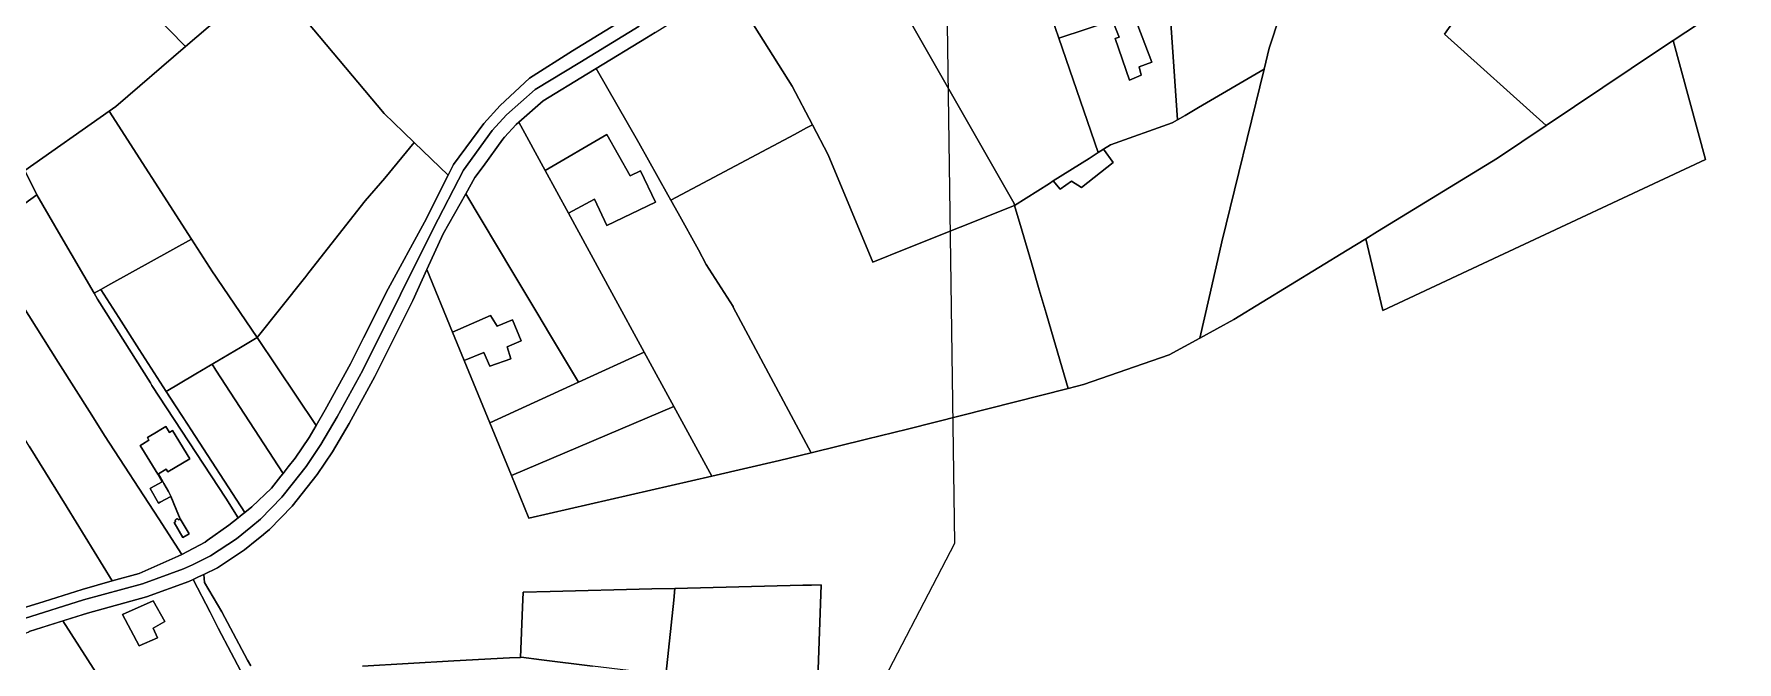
# Model space of a CAD drawing. Header units: metres. Extents: x 3 to 1027712, y 40 to 4430649.
# Drawn here: x 511066 to 511811, y 4411463 to 4411737 of the extents above; entities that cross this region are included whole.
import ezdxf

# ---------------------------------------------------------------- set-up
doc = ezdxf.new("R2010")
doc.units = ezdxf.units.M
doc.header["$MEASUREMENT"] = 0
doc.layers.add('A.ES.SDGC.CP.07003.cadastralparcel — CadastralParcel', color=1, linetype='Continuous')
doc.layers.add('Zonas_Interes_Minero_5_km', color=7, linetype='Continuous', lineweight=9, true_color=0xc0fac1)

msp = doc.modelspace()

# ---------------------------------------------------------------- linework, layer by layer
at = {"layer": 'A.ES.SDGC.CP.07003.cadastralparcel — CadastralParcel', "color": 7, "linetype": 'Continuous', "flags": 128}
for points in [[(511033.9, 4411832.08), (511007.2, 4411859.33), (511018.23, 4411867.07), (511059.22, 4411835.05), (511062.44, 4411832.53), (511094.8, 4411807.94), (511137.36, 4411774.92), (511161.99, 4411757.05), (511132.35, 4411731.55), (511080.86, 4411784.13), (511072.43, 4411792.74), (511065.75, 4411799.56), (511033.9, 4411832.08)], [(511040.03, 4411711.09), (511025.89, 4411732.83), (511031.13, 4411737.27), (511040.17, 4411744.94), (511036.75, 4411749.78), (511080.86, 4411784.13), (511132.35, 4411731.55), (511101.78, 4411705.27), (511098.96, 4411703.29), (511061.98, 4411677.32), (511050.66, 4411694.73), (511040.03, 4411711.09)], [(511566.06, 4411699.5), (511561.43, 4411767.42), (511562.32, 4411767.96), (511569.66, 4411772.19), (511579.44, 4411777.57), (511587.34, 4411780.88), (511593.86, 4411783.32), (511601.2, 4411785.27), (511610.33, 4411786.41), (511620.6, 4411787.39), (511624.83, 4411787.53), (511606.25, 4411730.79), (511604, 4411721.64), (511575.27, 4411704.88), (511569.4, 4411701.45), (511566.06, 4411699.5)], [(511575.86, 4411604.16), (511579.9, 4411621.82), (511585.15, 4411644.85), (511585.49, 4411646.23), (511604, 4411721.64), (511606.25, 4411730.79), (511624.83, 4411787.53), (511630.71, 4411787.72), (511635.77, 4411787.72), (511644.41, 4411786.09), (511656.96, 4411783.48), (511680.03, 4411778.73), (511709.37, 4411774.71), (511682.81, 4411736.93), (511727.35, 4411697.08), (511706.02, 4411682.8), (511653.57, 4411650.69), (511648.49, 4411647.58), (511640.32, 4411642.58), (511590.79, 4411612.26), (511575.86, 4411604.16)], [(511397.65, 4411714.22), (511370.45, 4411757.29), (511383.18, 4411763.83), (511403.14, 4411770.19), (511418.47, 4411775.1), (511428.24, 4411779.3), (511494.61, 4411662.95), (511494.84, 4411662.15), (511471.03, 4411652.61), (511447.3, 4411643.1), (511432.87, 4411637.32), (511413.3, 4411684.24), (511406.46, 4411697.35), (511397.65, 4411714.22)], [(511727.35, 4411697.08), (511682.81, 4411736.93), (511709.37, 4411774.71), (511709.7, 4411774.66), (511729.92, 4411771.4), (511739.81, 4411769.08), (511762.86, 4411763.29), (511774.21, 4411760.44), (511804.38, 4411752.79), (511810.74, 4411752.62), (511809.7, 4411751.94), (511782.82, 4411734.17), (511772.56, 4411727.38), (511764.49, 4411721.97), (511727.35, 4411697.08)], [(511134.92, 4411647.43), (511098.96, 4411703.29), (511101.78, 4411705.27), (511132.35, 4411731.55), (511161.99, 4411757.05), (511167.4, 4411761.7), (511168.46, 4411762.77), (511219.13, 4411702.24), (511227.65, 4411694.05), (511232.28, 4411689.61), (511219.4, 4411674.09), (511210.92, 4411664.16), (511186.28, 4411632.78), (511184.53, 4411630.54), (511184.31, 4411630.26), (511163.57, 4411604.34), (511146.28, 4411629.95), (511145.46, 4411631.17), (511144.13, 4411633.13), (511134.92, 4411647.43)], [(511330.49, 4411689.52), (511311.86, 4411721.89), (511333.82, 4411735.31), (511337.7, 4411737.72), (511362.93, 4411753.42), (511363.4, 4411753.66), (511367.09, 4411755.56), (511370.45, 4411757.29), (511397.65, 4411714.22), (511406.46, 4411697.35), (511403.84, 4411695.96), (511398.59, 4411693.16), (511344.54, 4411664.34), (511343.23, 4411666.69), (511330.49, 4411689.52)], [(511514.17, 4411735.16), (511509.34, 4411749.23), (511542.65, 4411756.92), (511554.8, 4411724.67), (511549.29, 4411722.59), (511550.24, 4411718.99), (511545.12, 4411716.9), (511538.85, 4411735.11), (511540.56, 4411735.67), (511537.71, 4411742.88), (511514.17, 4411735.16)], [(511655.85, 4411616.18), (511648.49, 4411647.58), (511653.57, 4411650.69), (511706.02, 4411682.8), (511727.35, 4411697.08), (511764.49, 4411721.97), (511772.56, 4411727.38), (511782.82, 4411734.17), (511797.02, 4411682.11), (511699.77, 4411636.69), (511655.85, 4411616.18)], [(511289.64, 4411677.35), (511278.09, 4411698.54), (511288.69, 4411707.84), (511307.78, 4411719.41), (511311.86, 4411721.89), (511330.49, 4411689.52), (511343.23, 4411666.69), (511344.54, 4411664.34), (511347.68, 4411658.72), (511356.58, 4411642.77), (511359.95, 4411636.34), (511371.73, 4411617.91), (511371.85, 4411617.73), (511405.85, 4411554.04), (511391.98, 4411550.63), (511362.42, 4411543.85), (511345.85, 4411574.25), (511332.88, 4411598.03), (511318.78, 4411623.9), (511299.77, 4411658.76), (511311.14, 4411664.88), (511316.52, 4411653.33), (511337.76, 4411663.54), (511331.31, 4411677.24), (511326.74, 4411675.09), (511316.52, 4411693.1), (511289.64, 4411677.35)], [(511498.15, 4411650.88), (511494.84, 4411662.15), (511510.08, 4411671.76), (511511.75, 4411672.81), (511514.74, 4411669.16), (511519.79, 4411672.72), (511524.09, 4411669.9), (511537.89, 4411680.88), (511533.7, 4411686.64), (511536.78, 4411688.59), (511563.73, 4411698.14), (511566.06, 4411699.5), (511569.4, 4411701.45), (511575.27, 4411704.88), (511604, 4411721.64), (511585.49, 4411646.23), (511585.15, 4411644.85), (511579.9, 4411621.82), (511575.86, 4411604.16), (511562.39, 4411596.85), (511525.06, 4411583.88), (511518.3, 4411582.17), (511509.98, 4411610.53), (511508.65, 4411615.07), (511505.65, 4411625.3), (511502.21, 4411637.03), (511498.15, 4411650.88)], [(511067.26, 4411666.78), (511061.98, 4411677.32), (511098.96, 4411703.29), (511134.92, 4411647.43), (511099.65, 4411627.8), (511095.23, 4411625.34), (511093.65, 4411624.46), (511092.32, 4411623.72), (511077.77, 4411648.72), (511067.26, 4411666.78)], [(510947.43, 4411623), (511003.56, 4411661.21), (511050.66, 4411694.73), (511061.98, 4411677.32), (511067.26, 4411666.78), (511041.85, 4411648.48), (511035.62, 4411644), (511036.71, 4411639.7), (511019.93, 4411628.01), (510969.87, 4411593.11), (510967.01, 4411591.06), (510954.95, 4411606.5), (510944.15, 4411620.86), (510947.43, 4411623)], [(511275.42, 4411632.86), (511254.88, 4411667.22), (511258.89, 4411674.31), (511262.4, 4411679.16), (511271.04, 4411691.08), (511271.82, 4411691.93), (511276.83, 4411697.44), (511278.09, 4411698.54), (511289.64, 4411677.35), (511299.77, 4411658.76), (511318.78, 4411623.9), (511332.88, 4411598.03), (511304.12, 4411584.85), (511291.5, 4411605.96), (511286.34, 4411614.59), (511275.42, 4411632.86)], [(511347.68, 4411658.72), (511344.54, 4411664.34), (511398.59, 4411693.16), (511403.84, 4411695.96), (511406.46, 4411697.35), (511413.3, 4411684.24), (511432.87, 4411637.32), (511447.3, 4411643.1), (511471.03, 4411652.61), (511494.84, 4411662.15), (511498.15, 4411650.88), (511502.21, 4411637.03), (511505.65, 4411625.3), (511508.65, 4411615.07), (511509.98, 4411610.53), (511518.3, 4411582.17), (511447.97, 4411564.42), (511430.06, 4411560.01), (511405.85, 4411554.04), (511371.85, 4411617.73), (511371.73, 4411617.91), (511359.95, 4411636.34), (511356.58, 4411642.77), (511347.68, 4411658.72)], [(511189.46, 4411566.01), (511163.57, 4411604.34), (511184.31, 4411630.26), (511184.53, 4411630.54), (511186.28, 4411632.78), (511210.92, 4411664.16), (511219.4, 4411674.09), (511232.28, 4411689.61), (511247.13, 4411675.34), (511236.77, 4411654.83), (511220.87, 4411625.72), (511210.11, 4411604.21), (511204.47, 4411592.93), (511193.37, 4411572.74), (511189.46, 4411566.01)], [(511299.77, 4411658.76), (511289.64, 4411677.35), (511316.52, 4411693.1), (511326.74, 4411675.09), (511331.31, 4411677.24), (511337.76, 4411663.54), (511316.52, 4411653.33), (511311.14, 4411664.88), (511299.77, 4411658.76)], [(511514.74, 4411669.16), (511511.75, 4411672.81), (511527.41, 4411682.68), (511531.36, 4411685.17), (511533.7, 4411686.64), (511537.89, 4411680.88), (511524.09, 4411669.9), (511519.79, 4411672.72), (511514.74, 4411669.16)], [(511076.65, 4411593.6), (511041.85, 4411648.48), (511067.26, 4411666.78), (511077.77, 4411648.72), (511092.32, 4411623.72), (511093.8, 4411621.19), (511116.92, 4411584.56), (511117.61, 4411583.46), (511149.92, 4411534.18), (511155.37, 4411525.67), (511151.3, 4411522.42), (511141.82, 4411515.68), (511140.86, 4411515), (511130.73, 4411509.65), (511120.65, 4411525.15), (511096.93, 4411561.63), (511091.36, 4411570.41), (511076.65, 4411593.6)], [(511249.11, 4411606.74), (511237.88, 4411634.11), (511245.01, 4411649.74), (511254.88, 4411667.22), (511275.42, 4411632.86), (511286.34, 4411614.59), (511291.5, 4411605.96), (511304.12, 4411584.85), (511265.37, 4411567.1), (511254.16, 4411594.42), (511262.72, 4411597.85), (511265.41, 4411591.93), (511274.55, 4411595.16), (511272.94, 4411600.26), (511279.12, 4411602.95), (511275.36, 4411612.09), (511268.63, 4411609.4), (511265.67, 4411613.97), (511249.11, 4411606.74)], [(511055.14, 4411571.16), (511019.93, 4411628.01), (511036.71, 4411639.7), (511035.62, 4411644), (511041.85, 4411648.48), (511076.65, 4411593.6), (511091.36, 4411570.41), (511096.93, 4411561.63), (511120.65, 4411525.15), (511130.73, 4411509.65), (511129.13, 4411508.81), (511111.97, 4411501.36), (511100.27, 4411498.06), (511080.5, 4411530.1), (511080.07, 4411530.8), (511063.99, 4411556.87), (511063.04, 4411558.4), (511055.14, 4411571.16)], [(511103.07, 4411613.12), (511095.23, 4411625.34), (511099.65, 4411627.8), (511134.92, 4411647.43), (511144.13, 4411633.13), (511145.46, 4411631.17), (511146.28, 4411629.95), (511163.57, 4411604.34), (511156.29, 4411600.01), (511136.12, 4411588.03), (511123.91, 4411580.77), (511112.04, 4411599.14), (511103.07, 4411613.12)], [(511093.8, 4411621.19), (511092.32, 4411623.72), (511093.65, 4411624.46), (511095.23, 4411625.34), (511103.07, 4411613.12), (511112.04, 4411599.14), (511123.91, 4411580.77), (511134.77, 4411564), (511158.28, 4411528), (511157.12, 4411527.07), (511155.37, 4411525.67), (511149.92, 4411534.18), (511117.61, 4411583.46), (511116.92, 4411584.56), (511093.8, 4411621.19)], [(511254.16, 4411594.42), (511249.11, 4411606.74), (511265.67, 4411613.97), (511268.63, 4411609.4), (511275.36, 4411612.09), (511279.12, 4411602.95), (511272.94, 4411600.26), (511274.55, 4411595.16), (511265.41, 4411591.93), (511262.72, 4411597.85), (511254.16, 4411594.42)], [(511145.62, 4411590.19), (511143.99, 4411592.7), (511156.29, 4411600.01), (511163.57, 4411604.34), (511189.46, 4411566.01), (511186.42, 4411560.78), (511180.24, 4411551.67), (511177.24, 4411547.88), (511175.38, 4411545.52), (511175, 4411545.04), (511145.62, 4411590.19)], [(511274.82, 4411544.05), (511265.37, 4411567.1), (511304.12, 4411584.85), (511332.88, 4411598.03), (511345.85, 4411574.25), (511274.82, 4411544.05)], [(511174.01, 4411543.79), (511169.91, 4411538.62), (511161.36, 4411530.46), (511158.28, 4411528), (511134.77, 4411564), (511133.69, 4411565.67), (511125.22, 4411578.76), (511123.91, 4411580.77), (511136.12, 4411588.03), (511143.99, 4411592.7), (511145.62, 4411590.19), (511175, 4411545.04), (511174.01, 4411543.79)], [(511282.44, 4411525.5), (511274.82, 4411544.05), (511345.85, 4411574.25), (511362.42, 4411543.85), (511282.44, 4411525.5)], [(511128.25, 4411529.34), (511129.99, 4411525.13), (511133.85, 4411518.64), (511131.14, 4411517.03), (511127.28, 4411523.52), (511127.94, 4411523.91), (511127.87, 4411524.05), (511127.83, 4411524.18), (511127.82, 4411524.33), (511127.83, 4411524.47), (511127.87, 4411524.61), (511127.93, 4411524.73), (511128.01, 4411524.85), (511128.11, 4411524.95), (511128.22, 4411525.03), (511128.35, 4411525.09), (511128.49, 4411525.13), (511128.63, 4411525.14), (511128.77, 4411525.13), (511128.91, 4411525.09), (511129.04, 4411525.03), (511129.16, 4411524.95), (511129.26, 4411524.85), (511129.33, 4411524.74), (511129.9, 4411525.08), (511128.16, 4411529.29), (511125.81, 4411534.98), (511121.25, 4411532.47), (511120.5, 4411532.06), (511120.43, 4411532.02), (511116.88, 4411538.48), (511116.95, 4411538.52), (511122.14, 4411541.38), (511120.19, 4411544.64), (511114.39, 4411554.21), (511112.51, 4411557.21), (511112.7, 4411557.33), (511113.42, 4411557.77), (511116.32, 4411559.52), (511115.64, 4411560.65), (511120.38, 4411563.49), (511120.75, 4411563.71), (511123.68, 4411565.49), (511125.24, 4411562.92), (511126.65, 4411563.78), (511134.12, 4411551.45), (511124.62, 4411545.7), (511123.9, 4411546.89), (511120.52, 4411544.84), (511122.35, 4411541.5), (511122.83, 4411540.62), (511124.79, 4411537.06), (511125.9, 4411535.03), (511128.25, 4411529.34)], [(511128.25, 4411529.34), (511125.9, 4411535.03), (511124.79, 4411537.06), (511122.83, 4411540.62), (511122.35, 4411541.5), (511120.52, 4411544.84), (511123.9, 4411546.89), (511124.62, 4411545.7), (511134.12, 4411551.45), (511126.65, 4411563.78), (511125.24, 4411562.92), (511123.68, 4411565.49), (511120.75, 4411563.71), (511120.38, 4411563.49), (511115.64, 4411560.65), (511116.32, 4411559.52), (511113.42, 4411557.77), (511112.7, 4411557.33), (511112.51, 4411557.21), (511114.39, 4411554.21), (511120.19, 4411544.64), (511122.14, 4411541.38), (511116.95, 4411538.52), (511116.88, 4411538.48), (511120.43, 4411532.02), (511120.5, 4411532.06), (511121.25, 4411532.47), (511125.81, 4411534.98), (511128.16, 4411529.29), (511129.9, 4411525.08), (511129.33, 4411524.74), (511129.26, 4411524.85), (511129.16, 4411524.95), (511129.04, 4411525.03), (511128.91, 4411525.09), (511128.77, 4411525.13), (511128.63, 4411525.14), (511128.49, 4411525.13), (511128.35, 4411525.09), (511128.22, 4411525.03), (511128.11, 4411524.95), (511128.01, 4411524.85), (511127.93, 4411524.73), (511127.87, 4411524.61), (511127.83, 4411524.47), (511127.82, 4411524.33), (511127.83, 4411524.18), (511127.87, 4411524.05), (511127.94, 4411523.91), (511127.28, 4411523.52), (511131.14, 4411517.03), (511133.85, 4411518.64), (511129.99, 4411525.13), (511128.25, 4411529.34)], [(511182.28, 4411319.1), (511078.71, 4411480.61), (511089.4, 4411484.01), (511115.29, 4411491.09), (511133.8, 4411497.74), (511135.71, 4411498.67), (511143.02, 4411484.35), (511146.53, 4411477.46), (511152.32, 4411466.6), (511159.18, 4411453.72), (511167.9, 4411454.43), (511172.1, 4411448.51), (511181.62, 4411435.09), (511189.34, 4411424.2), (511207.27, 4411398.76), (511216.07, 4411386.26), (511238.54, 4411352.58), (511240.77, 4411348.31), (511241.22, 4411347.45), (511198.16, 4411327.35), (511188.15, 4411322.15), (511182.28, 4411319.1)], [(511278.78, 4411464.67), (511279.65, 4411486.52), (511279.92, 4411493.15), (511291.77, 4411493.44), (511336.26, 4411494.53), (511346.31, 4411494.78), (511345.77, 4411489.65), (511342.32, 4411456.95), (511341.8, 4411457), (511310.24, 4411460.76), (511288, 4411463.59), (511279.06, 4411464.68), (511278.78, 4411464.67)], [(511374.29, 4411453.73), (511342.32, 4411456.95), (511345.77, 4411489.65), (511346.31, 4411494.78), (511402.19, 4411496.15), (511406.09, 4411496.24), (511410.29, 4411496.35), (511408.58, 4411447.17), (511375.59, 4411450.25), (511373.53, 4411450.48), (511373.88, 4411451.98), (511374.29, 4411453.73)], [(511118.16, 4411477.41), (511120, 4411473.2), (511112.02, 4411469.65), (511104.68, 4411483.44), (511118.16, 4411489.37), (511123.23, 4411480.32), (511118.16, 4411477.41)], [(511118.16, 4411477.41), (511123.23, 4411480.32), (511118.16, 4411489.37), (511104.68, 4411483.44), (511112.02, 4411469.65), (511120, 4411473.2), (511118.16, 4411477.41)], [(511182.28, 4411319.1), (511160.19, 4411307.61), (511145.72, 4411300.58), (511132.3, 4411294.06), (511127.86, 4411291.46), (511114.24, 4411313.58), (511094.42, 4411347.19), (511079.97, 4411371.7), (511071.99, 4411384.52), (511026.15, 4411458.17), (511031.54, 4411460.89), (511050.92, 4411470.72), (511053.26, 4411471.65), (511058.71, 4411473.83), (511063.43, 4411475.72), (511063.94, 4411475.92), (511078.71, 4411480.61), (511182.28, 4411319.1)]]:
    msp.add_lwpolyline(points, close=True, dxfattribs=at)
for points in [[(511509.34, 4411749.23), (511514.17, 4411735.16), (511531.36, 4411685.17), (511527.41, 4411682.68), (511511.75, 4411672.81), (511510.08, 4411671.76), (511494.84, 4411662.15), (511494.61, 4411662.95), (511494.61, 4411662.95), (511428.24, 4411779.3)], [(511327.52, 4411745.52), (511301.55, 4411729.66), (511282.74, 4411717.68), (511269.87, 4411705.8), (511262.7, 4411697.88), (511249.49, 4411680.04), (511247.13, 4411675.34), (511232.28, 4411689.61), (511227.65, 4411694.05), (511219.13, 4411702.24), (511219.13, 4411702.24), (511168.46, 4411762.77)], [(511561.43, 4411767.42), (511566.06, 4411699.5), (511563.73, 4411698.14), (511536.78, 4411688.59), (511533.7, 4411686.64), (511531.36, 4411685.17), (511514.17, 4411735.16), (511537.71, 4411742.88), (511540.56, 4411735.67), (511538.85, 4411735.11), (511545.12, 4411716.9), (511550.24, 4411718.99), (511549.29, 4411722.59), (511554.8, 4411724.67), (511542.65, 4411756.92)], [(511062.42, 4411486.53), (511070.43, 4411489.07), (511087.07, 4411494.33), (511100.27, 4411498.06), (511111.97, 4411501.36), (511129.13, 4411508.81), (511130.73, 4411509.65), (511140.86, 4411515), (511141.82, 4411515.68), (511151.3, 4411522.42), (511155.37, 4411525.67), (511157.12, 4411527.07), (511158.28, 4411528), (511161.36, 4411530.46), (511169.91, 4411538.62), (511174.01, 4411543.79), (511175.38, 4411545.52), (511177.24, 4411547.88), (511180.24, 4411551.67), (511186.42, 4411560.78), (511189.46, 4411566.01), (511193.37, 4411572.74), (511204.47, 4411592.93), (511210.11, 4411604.21), (511220.87, 4411625.72), (511236.77, 4411654.83), (511247.13, 4411675.34), (511249.49, 4411680.04), (511262.7, 4411697.88), (511269.87, 4411705.8), (511282.74, 4411717.68), (511301.55, 4411729.66), (511327.52, 4411745.52)], [(511160.89, 4411460.98), (511159.36, 4411463.37), (511148.24, 4411484.51), (511140.61, 4411497.36), (511140.61, 4411497.36), (511140.27, 4411500.89), (511146.24, 4411503.81), (511158.11, 4411511.61), (511163.42, 4411515.95), (511165.55, 4411517.68), (511167.48, 4411519.25), (511169.1, 4411520.57), (511178.94, 4411530.69), (511189.93, 4411544.57), (511196.58, 4411554.4), (511203.82, 4411566.83), (511215.1, 4411587.35), (511231.7, 4411620.54), (511237.88, 4411634.11), (511249.11, 4411606.74), (511254.16, 4411594.42), (511265.37, 4411567.1), (511274.82, 4411544.05), (511282.44, 4411525.5), (511362.42, 4411543.85), (511391.98, 4411550.63), (511405.85, 4411554.04), (511430.06, 4411560.01), (511447.97, 4411564.42), (511518.3, 4411582.17), (511525.06, 4411583.88), (511562.39, 4411596.85), (511575.86, 4411604.16), (511590.79, 4411612.26), (511640.32, 4411642.58), (511648.49, 4411647.58), (511655.85, 4411616.18), (511699.77, 4411636.69), (511797.02, 4411682.11), (511782.82, 4411734.17), (511809.7, 4411751.94)], [(511330.67, 4411740.41), (511304.67, 4411724.53), (511285.13, 4411712.7), (511272.62, 4411701.73), (511266.38, 4411694.87), (511253.84, 4411677.56), (511240.54, 4411651.94), (511226.28, 4411623.13), (511209.78, 4411590.14), (511198.59, 4411569.78), (511191.5, 4411557.59), (511185.09, 4411548.12), (511178.88, 4411540.28), (511174.42, 4411534.66), (511165.04, 4411525.01), (511160.84, 4411521.58), (511154.55, 4411516.46), (511143.27, 4411509.03), (511135.3, 4411505.14), (511131.47, 4411503.27), (511113.48, 4411496.82), (511087.7, 4411489.77), (511061.92, 4411481.57)], [(511061.92, 4411481.57), (511087.7, 4411489.77), (511113.48, 4411496.82), (511131.47, 4411503.27), (511135.3, 4411505.14), (511143.27, 4411509.03), (511154.55, 4411516.46), (511160.84, 4411521.58), (511165.04, 4411525.01), (511174.42, 4411534.66), (511178.88, 4411540.28), (511185.09, 4411548.12), (511191.5, 4411557.59), (511198.59, 4411569.78), (511209.78, 4411590.14), (511226.28, 4411623.13), (511240.54, 4411651.94), (511253.84, 4411677.56), (511266.38, 4411694.87), (511272.62, 4411701.73), (511285.13, 4411712.7), (511304.67, 4411724.53), (511330.67, 4411740.41)], [(511337.7, 4411737.72), (511333.82, 4411735.31), (511311.86, 4411721.89), (511307.78, 4411719.41), (511288.69, 4411707.84), (511278.09, 4411698.54), (511276.83, 4411697.44), (511271.82, 4411691.93), (511271.04, 4411691.08), (511262.4, 4411679.16), (511258.89, 4411674.31), (511254.88, 4411667.22), (511245.01, 4411649.74), (511237.88, 4411634.11), (511231.7, 4411620.54), (511215.1, 4411587.35), (511203.82, 4411566.83), (511196.58, 4411554.4), (511189.93, 4411544.57), (511178.94, 4411530.69), (511169.1, 4411520.57), (511167.48, 4411519.25), (511165.55, 4411517.68), (511163.42, 4411515.95), (511158.11, 4411511.61), (511146.24, 4411503.81), (511140.27, 4411500.89), (511138, 4411499.79), (511135.71, 4411498.67), (511133.8, 4411497.74), (511115.29, 4411491.09), (511089.4, 4411484.01), (511063.94, 4411475.92)], [(511063.99, 4411556.87), (511080.07, 4411530.8), (511080.5, 4411530.1), (511100.27, 4411498.06), (511087.07, 4411494.33), (511070.43, 4411489.07), (511062.42, 4411486.53)], [(511159.18, 4411453.72), (511152.32, 4411466.6), (511146.53, 4411477.46), (511143.02, 4411484.35), (511143.02, 4411484.35), (511135.71, 4411498.67), (511138, 4411499.79), (511140.27, 4411500.89), (511140.61, 4411497.36), (511148.24, 4411484.51), (511159.36, 4411463.37), (511160.89, 4411460.98)], [(511408.58, 4411447.17), (511410.29, 4411496.35), (511406.09, 4411496.24), (511402.19, 4411496.15), (511346.31, 4411494.78), (511336.26, 4411494.53), (511291.77, 4411493.44), (511279.92, 4411493.15), (511279.65, 4411486.52), (511278.78, 4411464.67), (511274.05, 4411464.46), (511249.63, 4411463.16), (511209.73, 4411460.76)], [(511209.73, 4411460.76), (511249.63, 4411463.16), (511274.05, 4411464.46), (511278.78, 4411464.67), (511279.06, 4411464.68), (511288, 4411463.59), (511310.24, 4411460.76)]]:
    msp.add_lwpolyline(points, dxfattribs=at)
at = {"layer": 'Zonas_Interes_Minero_5_km'}
msp.add_lwpolyline([(511376, 4410892.53), (511361.07, 4411061.56), (511420.1, 4411274.76), (511430.38, 4411440.87), (511468.78, 4411514.49), (511463.2, 4411906.43)], dxfattribs=at)

doc.saveas('drawing.dxf')
